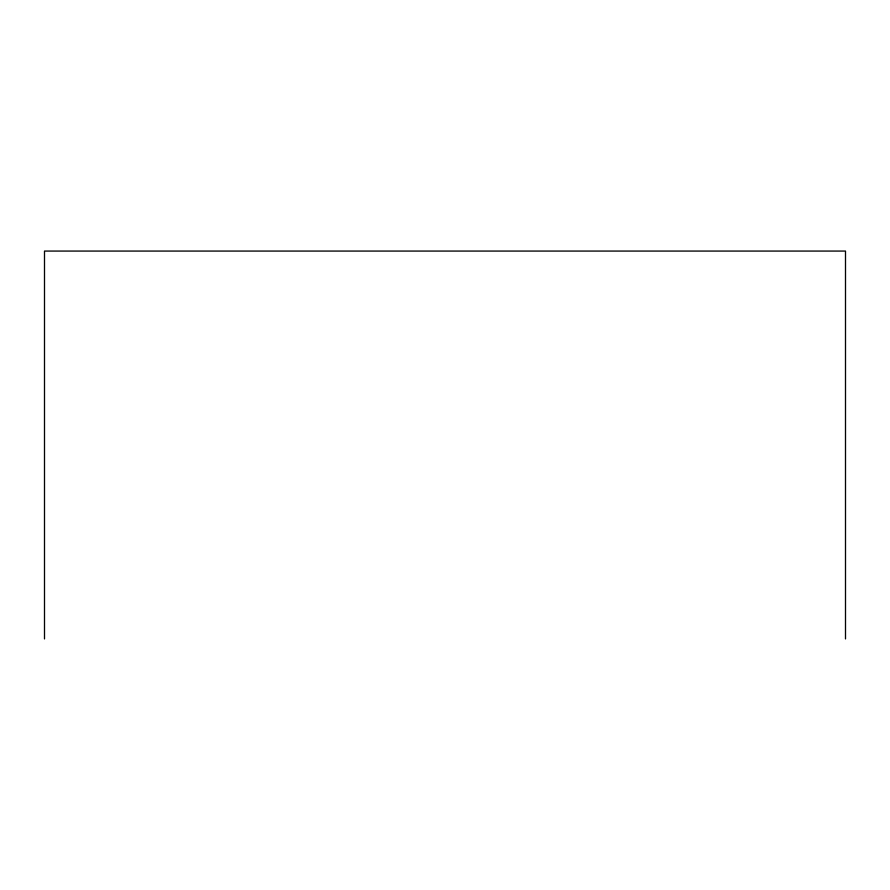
<?xml version="1.0" encoding="UTF-8"?>
<svg xmlns="http://www.w3.org/2000/svg" width="890" height="890" viewBox="0 0 890 890"><rect width="100%" height="100%" fill="white"/><g stroke="black" fill="none" stroke-linecap="round" stroke-linejoin="round"><path stroke-width="1.33" d="M845.5 638.931L845.5 251.069L44.5 251.069L44.5 638.931"/></g></svg>
